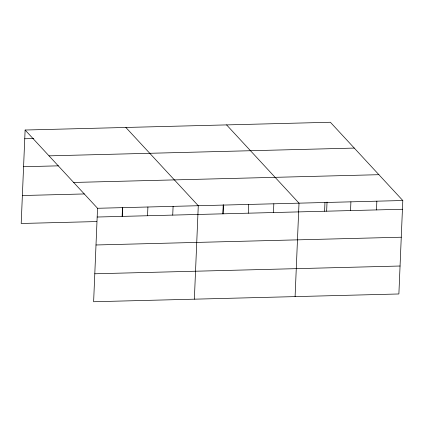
<?xml version="1.0" encoding="UTF-8"?>
<svg xmlns="http://www.w3.org/2000/svg" width="424" height="424" viewBox="0 0 424 424"><rect width="100%" height="100%" fill="white"/><g stroke="black" fill="none" stroke-linecap="round" stroke-linejoin="round"><path stroke-width="0.64" d="M25.117 130.025L97.541 208.279L93.625 301.74L398.883 293.975L402.8 200.52L330.376 122.26L25.117 130.025L21.2 223.48L96.752 221.561M122.128 216.367L122.51 207.267M122.356 216.383L122.727 207.643M147.541 215.742L147.907 207.002M172.727 215.101L173.093 206.361M194.362 299.174L198.278 205.72L125.854 127.465M222.86 213.807L223.241 204.707M223.093 213.818L223.459 205.078M248.279 213.182L248.644 204.437M273.464 212.541L273.83 203.796M295.093 296.615L299.01 203.16L226.591 124.9M324.593 211.237L324.959 202.497M326.65 211.168L327.031 202.068M350.542 210.58L350.908 201.84M376.486 209.917L376.851 201.177M24.751 138.765L33.793 138.537M49.014 155.852L354.279 148.087M23.58 166.722L58.448 165.837M73.638 182.458L378.902 174.693M22.371 195.528L84.365 193.948M97.541 208.279L402.8 200.52M97.175 217.024L402.434 209.26M96.004 244.977L401.263 237.217M94.796 273.782L400.055 266.018"/></g></svg>
